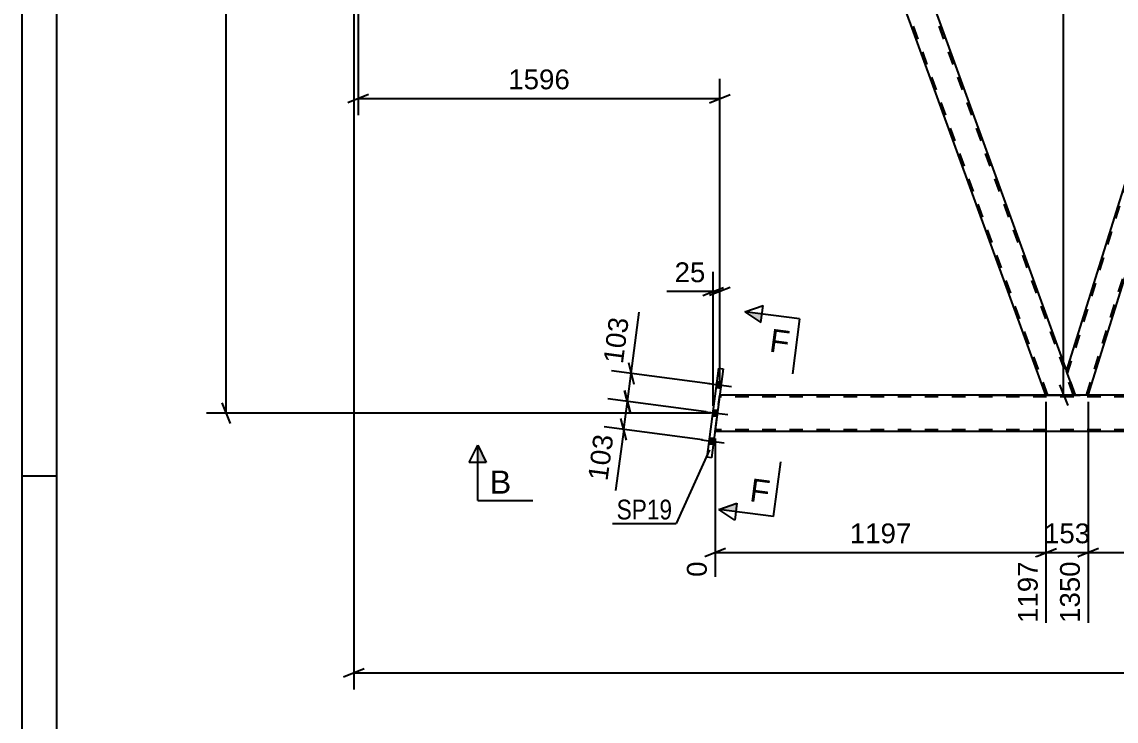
# Model space of a CAD drawing. Header units: millimetres. Extents: x -49 to 792, y -433 to 161.
# Drawn here: x -48.7 to 109.7, y -170.5 to -69.2 of the extents above; entities that cross this region are included whole.
import ezdxf

# ---------------------------------------------------------------- set-up
doc = ezdxf.new("R2010")
doc.units = ezdxf.units.MM
doc.linetypes.add('DXK_LINE_DOT2', pattern=[3.9198, 1.9599, -1.9599])
doc.styles.add('Arial', font='ARIAL.TTF', dxfattribs={"height": 0.2})
doc.styles.add('Arial Narrow', font='ARIALN.TTF', dxfattribs={"height": 0.2})

# ---------------------------------------------------------------- blocks, each defined once
blk = doc.blocks.new('Unknown-203723993-1112')
at = {"color": 5, "linetype": 'Continuous'}
for p, q in [((-48.68, 161.02), (-48.68, -432.98)), ((-43.68, 156.02), (-43.68, -427.98)), ((-43.68, -134.98), (-48.68, -134.98))]:
    blk.add_line(p, q, dxfattribs=at)
blk = doc.blocks.new('Bolt-203723993-3382 - 3316')
at = {"linetype": 'Continuous'}
for points in [[(52.47, -122.23), (52.59, -121.36), (51.95, -121.28), (51.84, -122.15)], [(52.47, -122.23), (52.59, -121.36), (51.95, -121.28), (51.84, -122.15)], [(52.47, -122.23), (52.59, -121.36), (51.95, -121.28), (51.84, -122.15)], [(51.94, -126.3), (52.05, -125.42), (51.42, -125.34), (51.3, -126.21)], [(51.94, -126.3), (52.05, -125.42), (51.42, -125.34), (51.3, -126.21)], [(51.4, -130.36), (51.52, -129.49), (50.88, -129.41), (50.77, -130.28)], [(51.4, -130.36), (51.52, -129.49), (50.88, -129.41), (50.77, -130.28)], [(51.4, -130.36), (51.52, -129.49), (50.88, -129.41), (50.77, -130.28)]]:
    blk.add_hatch(color=1, dxfattribs=at).paths.add_polyline_path(points)
at = {"color": 1, "linetype": 'Continuous'}
for p, q in [((50.75, -121.56), (54.04, -121.99)), ((50.75, -121.56), (54.04, -121.99)), ((50.75, -121.56), (54.04, -121.99)), ((51.95, -121.28), (52.59, -121.36)), ((51.95, -121.28), (52.59, -121.36)), ((51.95, -121.28), (52.59, -121.36)), ((51.84, -122.15), (52.47, -122.23)), ((51.84, -122.15), (52.47, -122.23)), ((51.84, -122.15), (52.47, -122.23)), ((50.21, -125.63), (53.5, -126.06)), ((50.21, -125.63), (53.5, -126.06)), ((51.3, -126.21), (51.94, -126.3)), ((51.3, -126.21), (51.94, -126.3)), ((51.42, -125.34), (52.05, -125.42)), ((51.42, -125.34), (52.05, -125.42)), ((49.68, -129.69), (52.97, -130.12)), ((49.68, -129.69), (52.97, -130.12)), ((49.68, -129.69), (52.97, -130.12)), ((50.88, -129.41), (51.52, -129.49)), ((50.88, -129.41), (51.52, -129.49)), ((50.88, -129.41), (51.52, -129.49)), ((50.77, -130.28), (51.4, -130.36)), ((50.77, -130.28), (51.4, -130.36)), ((50.77, -130.28), (51.4, -130.36))]:
    blk.add_line(p, q, dxfattribs=at)
blk = doc.blocks.new('Part-203723993-3396 - 3316')
at = {"color": 7, "linetype": 'DXK_LINE_DOT2'}
for p, q in [((51.65, -128.5), (52.34, -123.22)), ((718.97, -123.46), (52.31, -123.46)), ((718.97, -128.26), (51.68, -128.26))]:
    blk.add_line(p, q, dxfattribs=at)
at = {"color": 2, "linetype": 'Continuous'}
for p, q in [((180.22, -123.22), (52.34, -123.22)), ((180.22, -128.5), (51.65, -128.5))]:
    blk.add_line(p, q, dxfattribs=at)
blk = doc.blocks.new('Part-203723993-3675 - 3316')
at = {"color": 2, "linetype": 'Continuous'}
for p, q in [((50.51, -132.22), (52.21, -119.33)), ((52.84, -119.42), (51.15, -132.3)), ((52.21, -119.33), (52.84, -119.42)), ((51.15, -132.3), (50.51, -132.22))]:
    blk.add_line(p, q, dxfattribs=at)
blk = doc.blocks.new('Part-203723993-3725 - 3316')
at = {"color": 2, "linetype": 'Continuous'}
for p, q in [((102.54, -119.75), (139.24, -2)), ((140.56, -2), (139.24, -2)), ((140.56, -2), (142.11, -6.25)), ((105.65, -123.22), (142.11, -6.25)), ((103.8, -123.22), (102.54, -119.75))]:
    blk.add_line(p, q, dxfattribs=at)
at = {"color": 7, "linetype": 'DXK_LINE_DOT2'}
for p, q in [((102.68, -120.12), (139.49, -2)), ((105.4, -123.22), (141.97, -5.88)), ((105.65, -123.22), (103.8, -123.22))]:
    blk.add_line(p, q, dxfattribs=at)
blk = doc.blocks.new('Part-203723993-3765 - 3316')
at = {"color": 2, "linetype": 'Continuous'}
for p, q in [((99.55, -123.22), (55.43, -2)), ((55.43, -2), (59.68, -2)), ((59.68, -2), (102.54, -119.75))]:
    blk.add_line(p, q, dxfattribs=at)
at = {"color": 7, "linetype": 'DXK_LINE_DOT2'}
for p, q in [((99.8, -123.22), (55.68, -2)), ((55.68, -2), (55.7, -2)), ((103.55, -123.22), (59.43, -2)), ((103.8, -123.22), (102.54, -119.75)), ((103.8, -123.22), (99.55, -123.22))]:
    blk.add_line(p, q, dxfattribs=at)
blk = doc.blocks.new('StraightDimension-203723993-13023 - 3316')
at = {"color": 7, "linetype": 'Continuous'}
for p, q in [((-1, 0), (-21.97, 0)), ((-18.52, -1.5), (-19.72, 1.5)), ((-19.12, -125.86), (-19.12, 0)), ((-19.72, -124.36), (-18.52, -127.36)), ((51, -125.86), (-21.97, -125.86))]:
    blk.add_line(p, q, dxfattribs=at)
at = {"color": 0}
blk.add_wipeout([(-19.87, -57.88), (-24.07, -57.88), (-24.07, -67.98), (-19.87, -67.98)], dxfattribs=at)
at = {"color": 3, "style": 'Arial'}
blk.add_text('3147', height=2.865, rotation=90.0002, dxfattribs=at).set_placement((-20.47, -67.38))
blk = doc.blocks.new('StraightDimension-203723993-4933 - 3316')
at = {"color": 7, "linetype": 'Continuous'}
for p, q in [((99.55, -124.22), (99.55, -156.23)), ((105.65, -124.22), (105.65, -156.23)), ((98.05, -146.64), (101.05, -145.44)), ((107.15, -145.44), (104.15, -146.64)), ((99.55, -146.04), (105.65, -146.04))]:
    blk.add_line(p, q, dxfattribs=at)
at = {"color": 0}
blk.add_wipeout([(106.53, -145.29), (106.53, -141.09), (98.66, -141.09), (98.66, -145.29)], dxfattribs=at)
at = {"color": 0, "linetype": 'Continuous'}
blk.add_wipeout([(105.05, -146.74), (100.85, -146.74), (100.85, -156.83), (105.05, -156.83)], dxfattribs=at)
at = {"color": 3, "style": 'Arial'}
blk.add_text('153', height=2.865, dxfattribs=at).set_placement((99.26, -144.69))
at = {"color": 3, "linetype": 'Continuous', "style": 'Arial'}
blk.add_text('1350', height=2.865, rotation=90.0002, dxfattribs=at).set_placement((104.45, -156.23))
blk = doc.blocks.new('StraightDimension-203723993-4913 - 3316')
at = {"color": 7, "linetype": 'Continuous'}
for p, q in [((105.65, -124.22), (105.65, -156.23)), ((184.68, -124.22), (184.68, -156.23)), ((107.15, -145.44), (104.15, -146.64)), ((183.18, -146.64), (186.18, -145.44)), ((105.65, -146.04), (184.68, -146.04))]:
    blk.add_line(p, q, dxfattribs=at)
at = {"color": 0}
blk.add_wipeout([(150.21, -145.29), (150.21, -141.09), (140.12, -141.09), (140.12, -145.29)], dxfattribs=at)
at = {"color": 0, "linetype": 'Continuous'}
blk.add_wipeout([(184.08, -146.74), (179.88, -146.74), (179.88, -156.83), (184.08, -156.83)], dxfattribs=at)
at = {"color": 3, "style": 'Arial'}
blk.add_text('1976', height=2.865, dxfattribs=at).set_placement((140.72, -144.69))
at = {"color": 3, "linetype": 'Continuous', "style": 'Arial'}
blk.add_text('3326', height=2.865, rotation=90.0002, dxfattribs=at).set_placement((183.48, -156.23))
blk = doc.blocks.new('StraightDimension-203723993-4040 - 3316')
at = {"color": 7, "linetype": 'Continuous'}
for p, q in [((51.36, -124.78), (51.36, -105.37)), ((52.34, -122.22), (52.34, -105.37)), ((49.86, -108.82), (52.86, -107.62)), ((53.84, -107.62), (50.84, -108.82)), ((51.36, -108.22), (52.34, -108.22))]:
    blk.add_line(p, q, dxfattribs=at)
at = {"color": 0}
blk.add_wipeout([(50.84, -107.47), (50.84, -103.27), (45.19, -103.27), (45.19, -107.47)], dxfattribs=at)
at = {"color": 7, "linetype": 'Continuous'}
blk.add_line((51.36, -108.22), (44.66, -108.22), dxfattribs=at)
blk.add_line((51.36, -108.22), (44.66, -108.22), dxfattribs=at)
at = {"color": 3, "style": 'Arial'}
blk.add_text('25', height=2.865, dxfattribs=at).set_placement((45.79, -106.87))
blk = doc.blocks.new('StraightDimension-203723993-3995 - 3316')
at = {"color": 7, "linetype": 'Continuous'}
for p, q in [((-0.64, -7.5), (-0.64, -165.87)), ((0.86, -162.87), (-2.14, -164.07)), ((-0.64, -163.47), (728.23, -163.47))]:
    blk.add_line(p, q, dxfattribs=at)
blk = doc.blocks.new('StraightDimension-203723993-3861 - 3316')
at = {"color": 7, "linetype": 'Continuous'}
for p, q in [((0, -3), (0, -82.68)), ((52.34, -122.22), (52.34, -77.43)), ((1.5, -79.68), (-1.5, -80.88)), ((0, -80.28), (52.34, -80.28)), ((50.84, -80.88), (53.84, -79.68))]:
    blk.add_line(p, q, dxfattribs=at)
at = {"color": 0}
blk.add_wipeout([(31.22, -79.53), (31.22, -75.33), (21.12, -75.33), (21.12, -79.53)], dxfattribs=at)
at = {"color": 3, "style": 'Arial'}
blk.add_text('1596', height=2.865, dxfattribs=at).set_placement((21.72, -78.93))
blk = doc.blocks.new('StraightDimension-203723993-3984 - 3316')
at = {"color": 7, "linetype": 'Continuous'}
for p, q in [((102.69, -3.5), (101.49, -0.5)), ((100.46, -2), (104.49, -2)), ((102.09, -123.22), (102.09, -2)), ((101.49, -121.72), (102.69, -124.72)), ((90.17, -123.22), (104.49, -123.22))]:
    blk.add_line(p, q, dxfattribs=at)
at = {"color": 0}
blk.add_wipeout([(101.34, -57.56), (97.14, -57.56), (97.14, -67.66), (101.34, -67.66)], dxfattribs=at)
at = {"color": 3, "style": 'Arial'}
blk.add_text('3031', height=2.865, rotation=90.0002, dxfattribs=at).set_placement((100.74, -67.06))
blk = doc.blocks.new('StraightDimension-203723993-4625 - 3316')
at = {"color": 7, "linetype": 'Continuous'}
for p, q in [((39.1, -118.51), (39.9, -121.64)), ((50.91, -121.58), (36.67, -119.71)), ((38.96, -124.14), (39.5, -120.08)), ((39.36, -125.71), (38.56, -122.58)), ((50.37, -125.65), (36.14, -123.77))]:
    blk.add_line(p, q, dxfattribs=at)
at = {"color": 0}
blk.add_wipeout([(39.85, -111.66), (35.68, -111.11), (34.66, -118.91), (38.82, -119.46)], dxfattribs=at)
at = {"color": 7, "linetype": 'Continuous'}
blk.add_line((39.5, -120.08), (40.66, -111.23), dxfattribs=at)
blk.add_line((39.5, -120.08), (40.66, -111.23), dxfattribs=at)
at = {"color": 3, "style": 'Arial'}
blk.add_text('103', height=2.865, rotation=82.5002, dxfattribs=at).set_placement((38.3, -118.79))
blk = doc.blocks.new('StraightDimension-203723993-4638 - 3316')
at = {"color": 7, "linetype": 'Continuous'}
for p, q in [((38.56, -122.58), (39.36, -125.71)), ((50.37, -125.65), (36.14, -123.77)), ((38.43, -128.21), (38.96, -124.14)), ((38.82, -129.77), (38.03, -126.64)), ((49.83, -129.71), (35.6, -127.84))]:
    blk.add_line(p, q, dxfattribs=at)
at = {"color": 0}
blk.add_wipeout([(37.61, -128.63), (33.45, -128.08), (32.42, -135.89), (36.59, -136.44)], dxfattribs=at)
at = {"color": 7, "linetype": 'Continuous'}
blk.add_line((38.43, -128.21), (37.26, -137.05), dxfattribs=at)
blk.add_line((38.43, -128.21), (37.26, -137.05), dxfattribs=at)
at = {"color": 3, "style": 'Arial'}
blk.add_text('103', height=2.865, rotation=82.5002, dxfattribs=at).set_placement((36.07, -135.76))
blk = doc.blocks.new('StraightDimension-203723993-4949 - 3316')
at = {"color": 7, "linetype": 'Continuous'}
for p, q in [((99.55, -124.22), (99.55, -156.23)), ((51.65, -129.5), (51.65, -149.56)), ((53.15, -145.44), (50.15, -146.64)), ((98.05, -146.64), (101.05, -145.44)), ((51.65, -146.04), (99.55, -146.04))]:
    blk.add_line(p, q, dxfattribs=at)
at = {"color": 0}
blk.add_wipeout([(80.64, -145.29), (80.64, -141.09), (70.55, -141.09), (70.55, -145.29)], dxfattribs=at)
at = {"color": 0, "linetype": 'Continuous'}
for points in [[(51.05, -146.74), (46.85, -146.74), (46.85, -150.16), (51.05, -150.16)], [(98.95, -146.74), (94.75, -146.74), (94.75, -156.83), (98.95, -156.83)]]:
    blk.add_wipeout(points, dxfattribs=at)
at = {"color": 3, "style": 'Arial'}
blk.add_text('1197', height=2.865, dxfattribs=at).set_placement((71.15, -144.69))
at = {"color": 3, "linetype": 'Continuous', "style": 'Arial'}
for s, height, p in [('0', 2.87, (50.45, -149.56)), ('1197', 2.865, (98.35, -156.23))]:
    blk.add_text(s, height=height, rotation=90.0002, dxfattribs=at).set_placement(p)
blk = doc.blocks.new('SectionMark-203723993-5017 - 3316')
at = {"linetype": 'Continuous'}
blk.add_hatch(color=6, dxfattribs=at).paths.add_polyline_path([(18.54, -133), (17.29, -133), (17.29, -130.5)])
at = {"color": 6, "linetype": 'Continuous'}
for p, q in [((16.04, -133), (17.29, -130.5)), ((17.29, -138.5), (17.29, -130.5)), ((17.29, -130.5), (18.54, -133)), ((18.54, -133), (16.04, -133)), ((17.29, -138.5), (25.29, -138.5))]:
    blk.add_line(p, q, dxfattribs=at)
at = {"color": 0, "linetype": 'Continuous'}
blk.add_wipeout([(22.16, -137.5), (22.16, -134), (19.04, -134), (19.04, -137.5)], dxfattribs=at)
at = {"color": 3, "linetype": 'Continuous', "style": 'Arial'}
blk.add_text('B', height=3.34, dxfattribs=at).set_placement((19.04, -137.5))
blk = doc.blocks.new('Mark-203723993-3671 - 3316')
at = {"color": 0}
blk.add_wipeout([(45.44, -141.24), (45.44, -138.24), (37.4, -138.24), (37.4, -141.24)], dxfattribs=at)
blk.add_wipeout([(45.44, -141.24), (45.44, -138.24), (37.4, -138.24), (37.4, -141.24)], dxfattribs=at)
at = {"color": 30, "linetype": 'Continuous'}
for p in [(50.85, -131.17), (36.8, -141.84)]:
    blk.add_line(p, (46.04, -141.84), dxfattribs=at)
at = {"color": 3, "style": 'Arial Narrow'}
blk.add_text('SP19', height=2.863, dxfattribs=at).set_placement((37.4, -141.24))
blk = doc.blocks.new('SectionMark-203723993-5011 - 3316')
at = {"linetype": 'Continuous'}
for points in [[(58.43, -111.49), (58.26, -112.72), (55.95, -111.16)], [(54.82, -138.87), (54.66, -140.1), (52.18, -139.78)]]:
    blk.add_hatch(color=6, dxfattribs=at).paths.add_polyline_path(points)
at = {"color": 6, "linetype": 'Continuous'}
for p, q in [((55.95, -111.16), (58.59, -110.25)), ((63.88, -112.2), (55.95, -111.16)), ((55.95, -111.16), (58.26, -112.72)), ((52.18, -139.78), (54.82, -138.87)), ((54.82, -138.87), (54.5, -141.34)), ((60.11, -140.82), (52.18, -139.78)), ((54.5, -141.34), (52.18, -139.78))]:
    blk.add_line(p, q, dxfattribs=at)
at = {"color": 0, "linetype": 'Continuous'}
for points in [[(62.2, -117.28), (62.66, -113.81), (59.83, -113.44), (59.38, -116.91)], [(59.35, -138.96), (59.81, -135.49), (56.98, -135.11), (56.52, -138.58)]]:
    blk.add_wipeout(points, dxfattribs=at)
at = {"color": 6, "linetype": 'Continuous'}
for p, q in [((58.26, -112.72), (58.59, -110.25)), ((63.88, -112.2), (62.84, -120.13)), ((60.11, -140.82), (61.16, -132.89))]:
    blk.add_line(p, q, dxfattribs=at)
at = {"color": 3, "linetype": 'Continuous', "style": 'Arial'}
for p in [(59.38, -116.91), (56.52, -138.58)]:
    blk.add_text('F', height=3.34, rotation=-7.5, dxfattribs=at).set_placement(p)

msp = doc.modelspace()

# ---------------------------------------------------------------- block references
for name in ['Unknown-203723993-1112', 'Part-203723993-3765 - 3316', 'Part-203723993-3725 - 3316', 'Part-203723993-3675 - 3316', 'Bolt-203723993-3382 - 3316', 'Part-203723993-3396 - 3316']:
    msp.add_blockref(name, (0, 0))

# ---------------------------------------------------------------- next in the draw order: block references
for name in ['StraightDimension-203723993-13023 - 3316', 'StraightDimension-203723993-4933 - 3316']:
    msp.add_blockref(name, (0, 0))

# ---------------------------------------------------------------- next in the draw order: block references
for name in ['StraightDimension-203723993-4040 - 3316', 'StraightDimension-203723993-4913 - 3316']:
    msp.add_blockref(name, (0, 0))

# ---------------------------------------------------------------- next in the draw order: block references
msp.add_blockref('StraightDimension-203723993-3995 - 3316', (0, 0))

# ---------------------------------------------------------------- next in the draw order: block references
for name in ['StraightDimension-203723993-3984 - 3316', 'StraightDimension-203723993-3861 - 3316']:
    msp.add_blockref(name, (0, 0))

# ---------------------------------------------------------------- next in the draw order: block references
msp.add_blockref('StraightDimension-203723993-4625 - 3316', (0, 0))

# ---------------------------------------------------------------- next in the draw order: block references
msp.add_blockref('StraightDimension-203723993-4638 - 3316', (0, 0))

# ---------------------------------------------------------------- next in the draw order: block references
msp.add_blockref('StraightDimension-203723993-4949 - 3316', (0, 0))

# ---------------------------------------------------------------- next in the draw order: block references
msp.add_blockref('SectionMark-203723993-5017 - 3316', (0, 0))

# ---------------------------------------------------------------- next in the draw order: block references
for name in ['SectionMark-203723993-5011 - 3316', 'Mark-203723993-3671 - 3316']:
    msp.add_blockref(name, (0, 0))

doc.saveas('drawing.dxf')
